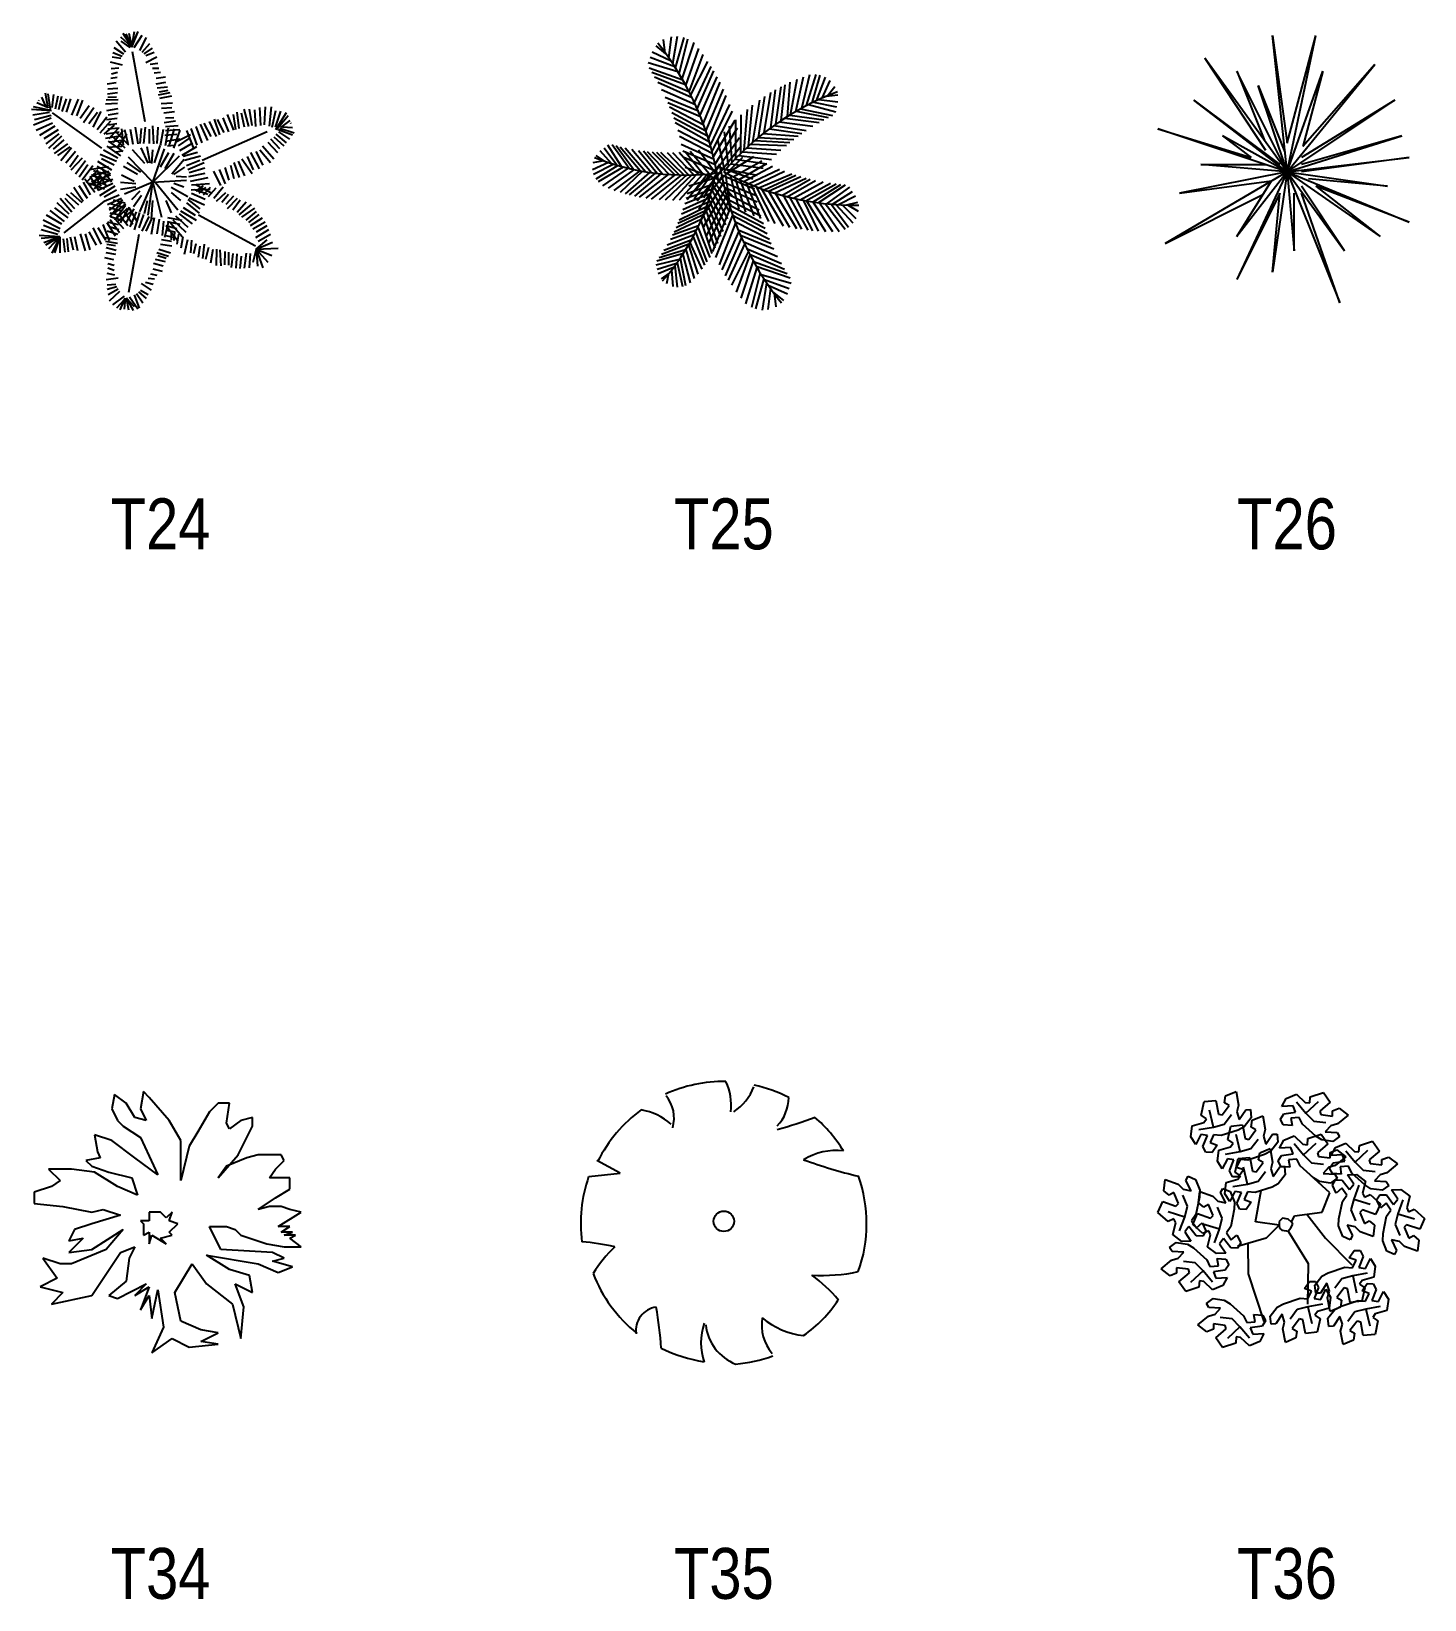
# Model space of a CAD drawing. Extents: x 1065 to 2013, y -203 to 519.
# Drawn here: x 1365.4 to 1611.4, y -202.7 to 74.2 of the extents above; entities that cross this region are included whole.
import ezdxf
from ezdxf.enums import TextEntityAlignment as Align

# ---------------------------------------------------------------- set-up
doc = ezdxf.new("R2010")
doc.units = 0
doc.header["$LTSCALE"] = 5
doc.header["$MEASUREMENT"] = 0
doc.layers.get('0').update_dxf_attribs({"linetype": 'CONTINUOUS'})
doc.styles.get("Standard").update_dxf_attribs({"font": 'ach.shx', "width": 0.85, "height": 9})

# ---------------------------------------------------------------- blocks, each defined once
blk = doc.blocks.new('T24')
for p, q in [((-0.1243, 0.4225), (-0.1573, 0.4606)), ((-0.101, 0.4396), (-0.1398, 0.4752)), ((-0.1069, 0.4389), (-0.1393, 0.4614)), ((-0.101, 0.4396), (-0.132, 0.4881)), ((-0.101, 0.4396), (-0.124, 0.4794)), ((-0.123, 0.4868), (-0.101, 0.4396)), ((-0.1118, 0.4891), (-0.101, 0.4396)), ((-0.101, 0.4396), (-0.0786, 0.4957)), ((-0.101, 0.4396), (-0.0926, 0.4951)), ((-0.101, 0.4396), (-0.0825, 0.4879)), ((-0.0936, 0.4389), (-0.0651, 0.4818)), ((-0.0727, 0.4287), (-0.0498, 0.4736)), ((-0.0651, 0.4226), (-0.0384, 0.4532)), ((-0.1403, 0.3996), (-0.171, 0.4047)), ((-0.1362, 0.4069), (-0.1688, 0.4199)), ((-0.1303, 0.4147), (-0.1635, 0.438)), ((-0.0543, 0.1768), (-0.0989, 0.4236)), ((-0.0574, 0.4165), (-0.0289, 0.4369)), ((-0.0517, 0.4104), (-0.0232, 0.4226)), ((-0.0517, 0.3859), (-0.0136, 0.4063)), ((-0.1344, 0.3759), (-0.1763, 0.3866)), ((-0.1534, 0.3334), (-0.1761, 0.3299)), ((-0.1478, 0.3663), (-0.1746, 0.3639)), ((-0.1517, 0.3506), (-0.1739, 0.3451)), ((-0.0365, 0.3798), (-0.0098, 0.3839)), ((-0.0289, 0.3655), (-0.006, 0.3655)), ((-0.0232, 0.3492), (-0.0003, 0.3512)), ((-0.0156, 0.3308), (0.0168, 0.3349)), ((-0.3968, 0.2248), (-0.4059, 0.2777)), ((-0.1564, 0.3137), (-0.1888, 0.3099)), ((-0.1518, 0.2791), (-0.1879, 0.2744)), ((-0.1515, 0.2939), (-0.1863, 0.2917)), ((-0.0156, 0.3104), (0.0187, 0.3165)), ((-0.0118, 0.2961), (0.0244, 0.3002)), ((-0.0079, 0.2716), (0.034, 0.2798)), ((-0.0041, 0.2819), (0.0264, 0.288)), ((-0.3874, 0.2167), (-0.4491, 0.2296)), ((-0.3999, 0.2274), (-0.4375, 0.2438)), ((-0.4296, 0.2529), (-0.4313, 0.251)), ((-0.4047, 0.2315), (-0.4196, 0.2638)), ((-0.3893, 0.2214), (-0.3972, 0.2755)), ((-0.383, 0.2269), (-0.3774, 0.273)), ((-0.3714, 0.2223), (-0.3613, 0.2686)), ((-0.3588, 0.2204), (-0.3487, 0.2667)), ((-0.348, 0.2131), (-0.3325, 0.258)), ((-0.3328, 0.2105), (-0.3164, 0.258)), ((-0.313, 0.1994), (-0.2903, 0.2567)), ((-0.296, 0.1976), (-0.2741, 0.2523)), ((-0.2843, 0.1887), (-0.2526, 0.2335)), ((-0.2718, 0.1738), (-0.2356, 0.2275)), ((-0.1522, 0.2412), (-0.1949, 0.2391)), ((-0.1496, 0.2544), (-0.1922, 0.2524)), ((-0.1515, 0.2225), (-0.1908, 0.2149)), ((-0.1558, 0.2634), (-0.1868, 0.2621)), ((-0.0022, 0.2594), (0.0397, 0.2676)), ((0.0016, 0.2411), (0.0416, 0.2431)), ((0.0035, 0.2247), (0.0397, 0.2268)), ((0.3538, 0.1635), (0.35, 0.2268)), ((0.3672, 0.1656), (0.371, 0.2288)), ((0.3843, 0.1615), (0.3919, 0.2288)), ((-0.3855, 0.215), (-0.4563, 0.2202)), ((-0.3921, 0.2092), (-0.4515, 0.1993)), ((-0.3859, 0.1888), (-0.449, 0.164)), ((-0.3867, 0.1991), (-0.4453, 0.1832)), ((-0.3815, 0.1717), (-0.4391, 0.1455)), ((-0.2079, 0.0839), (-0.3813, 0.2086)), ((-0.2538, 0.1704), (-0.2222, 0.2109)), ((-0.2377, 0.1574), (-0.2096, 0.2132)), ((-0.2243, 0.1494), (-0.1899, 0.1935)), ((-0.2135, 0.1379), (-0.1756, 0.1795)), ((-0.153, 0.1885), (-0.1909, 0.1834)), ((-0.1495, 0.2062), (-0.1851, 0.1995)), ((-0.1541, 0.1693), (-0.1842, 0.164)), ((0.0111, 0.2084), (0.0492, 0.2125)), ((0.013, 0.1737), (0.053, 0.1799)), ((0.0168, 0.19), (0.0473, 0.1921)), ((0.1672, 0.1105), (0.1406, 0.1676)), ((0.1787, 0.1248), (0.1539, 0.1717)), ((0.171, 0.1778), (0.1958, 0.1248)), ((0.2091, 0.1309), (0.1901, 0.186)), ((0.2243, 0.1391), (0.2015, 0.184)), ((0.2415, 0.1411), (0.2205, 0.19)), ((0.2587, 0.1472), (0.2358, 0.2023)), ((0.2567, 0.2023), (0.2643, 0.1493)), ((0.2777, 0.1533), (0.2701, 0.2105)), ((0.2967, 0.1574), (0.2853, 0.2064)), ((0.312, 0.1595), (0.2948, 0.2207)), ((0.3234, 0.1635), (0.3138, 0.2207)), ((0.3367, 0.1595), (0.3329, 0.2186)), ((0.3938, 0.1574), (0.4071, 0.2166)), ((0.4053, 0.1574), (0.4243, 0.2145)), ((0.4073, 0.1488), (0.4451, 0.209)), ((0.4097, 0.1498), (0.45, 0.1983)), ((0.4249, 0.1558), (0.4571, 0.1813)), ((0.4614, 0.1701), (0.4605, 0.1724)), ((-0.3735, 0.1609), (-0.4276, 0.1279)), ((-0.3618, 0.1477), (-0.4123, 0.1166)), ((-0.3592, 0.134), (-0.4052, 0.0988)), ((-0.3503, 0.1258), (-0.3963, 0.082)), ((-0.3413, 0.1133), (-0.3792, 0.0803)), ((-0.1992, 0.1326), (-0.1631, 0.1646)), ((-0.1434, 0.1257), (-0.1943, 0.1174)), ((-0.1468, 0.1396), (-0.1922, 0.1326)), ((-0.1465, 0.1544), (-0.1868, 0.1508)), ((-0.1821, 0.1179), (-0.1496, 0.1523)), ((-0.1256, 0.0834), (-0.1726, 0.1259)), ((-0.1678, 0.1039), (-0.1325, 0.1463)), ((-0.1117, 0.0942), (-0.1594, 0.1423)), ((-0.1526, 0.0883), (-0.1191, 0.134)), ((-0.1309, 0.0943), (-0.1367, 0.1522)), ((-0.1142, 0.0987), (-0.1261, 0.1476)), ((-0.0971, 0.0967), (-0.1061, 0.1491)), ((-0.079, 0.0987), (-0.0885, 0.1576)), ((-0.0681, 0.1527), (-0.073, 0.0993)), ((-0.0591, 0.1002), (-0.0533, 0.1576)), ((-0.0396, 0.0998), (-0.0394, 0.1501)), ((-0.0243, 0.0983), (-0.0268, 0.1618)), ((-0.0122, 0.0996), (-0.0083, 0.1574)), ((-0.0002, 0.0925), (0.0098, 0.151)), ((0.0149, 0.1288), (0.0568, 0.1329)), ((0.0168, 0.1595), (0.0625, 0.1635)), ((0.0168, 0.1452), (0.0682, 0.1493)), ((0.0174, 0.0926), (0.0283, 0.155)), ((0.0187, 0.1085), (0.0682, 0.1166)), ((0.0308, 0.0915), (0.0491, 0.1521)), ((0.0465, 0.0835), (0.0696, 0.1472)), ((0.0534, 0.1056), (0.1053, 0.132)), ((0.0636, 0.0916), (0.1049, 0.1204)), ((0.1158, 0.086), (0.093, 0.1452)), ((0.1292, 0.0942), (0.1082, 0.1533)), ((0.1463, 0.1023), (0.1254, 0.1595)), ((0.1463, 0.0414), (0.3767, 0.1422)), ((0.3881, 0.1166), (0.4205, 0.0819)), ((0.3995, 0.1228), (0.4357, 0.0921)), ((0.4071, 0.1329), (0.4433, 0.1023)), ((0.4147, 0.1493), (0.4662, 0.1309)), ((0.4167, 0.1411), (0.4547, 0.1146)), ((0.4212, 0.1543), (0.4722, 0.1375)), ((0.4309, 0.1581), (0.4664, 0.1561)), ((-0.3288, 0.0984), (-0.3757, 0.0649)), ((-0.3623, 0.0569), (-0.3189, 0.0885)), ((-0.3145, 0.0844), (-0.3525, 0.0385)), ((-0.301, 0.0721), (-0.3345, 0.0307)), ((-0.2912, 0.0579), (-0.3202, 0.0167)), ((-0.1554, 0.0365), (-0.2139, 0.0614)), ((-0.1515, 0.048), (-0.202, 0.0763)), ((-0.1399, 0.0558), (-0.1884, 0.0899)), ((-0.1365, 0.0896), (-0.1864, 0.0857)), ((-0.1324, 0.0717), (-0.1841, 0.1083)), ((-0.1376, 0.1103), (-0.1793, 0.1043)), ((-0.1381, 0.0724), (-0.1626, 0.0685)), ((-0.0555, 0.0289), (-0.0993, 0.0779)), ((-0.0441, 0.0309), (-0.0689, 0.084)), ((-0.0365, 0.0309), (-0.0479, 0.0881)), ((-0.0308, 0.0289), (-0.027, 0.0779)), ((-0.027, -0.0364), (0.0144, 0.0809)), ((-0.027, -0.0364), (0.0664, 0.0558)), ((-0.0212, 0.0311), (-0.0014, 0.0915)), ((-0.0007, 0.0173), (0.0291, 0.0686)), ((0.0158, 0.0112), (0.0479, 0.0658)), ((0.0244, 0.0921), (0.0492, 0.0942)), ((0.068, 0.075), (0.1136, 0.1024)), ((0.0764, 0.0588), (0.1278, 0.089)), ((0.1307, 0.0682), (0.0792, 0.0534)), ((0.085, 0.0408), (0.1406, 0.0562)), ((0.3176, 0.0677), (0.3481, 0.0105)), ((0.3367, 0.0717), (0.3614, 0.0228)), ((0.35, 0.0779), (0.3881, 0.033)), ((0.3596, 0.0921), (0.3995, 0.0452)), ((0.3786, 0.1044), (0.4129, 0.0677)), ((-0.2769, 0.0483), (-0.3166, 0.0057)), ((-0.3005, -0.0073), (-0.2652, 0.0394)), ((-0.2572, 0.0243), (-0.2871, -0.0196)), ((-0.2392, 0.0208), (-0.2772, -0.0294)), ((-0.2222, 0.0062), (-0.2629, -0.0391)), ((-0.1837, 0.018), (-0.2505, 0.0066)), ((-0.1829, 0.0004), (-0.2447, -0.0136)), ((-0.1792, -0.0127), (-0.2365, 0.0039)), ((-0.1916, -0.0496), (-0.2242, 0.0044)), ((-0.2234, 0.0203), (-0.1773, -0.007)), ((-0.1721, 0.0059), (-0.2214, 0.0358)), ((-0.1732, -0.0367), (-0.209, 0.0125)), ((-0.1634, 0.0233), (-0.2087, 0.0451)), ((-0.081, -0.0092), (-0.1315, 0.0192)), ((-0.0694, -0.0013), (-0.1179, 0.0327)), ((-0.027, -0.0364), (-0.1136, 0.0512)), ((0.0399, -0.0075), (0.0838, 0.0441)), ((0.0473, -0.0098), (0.0854, 0.0167)), ((0.0917, 0.0225), (0.1386, 0.0405)), ((0.0958, 0.0077), (0.1541, 0.0331)), ((0.1014, -0.0031), (0.1567, 0.0142)), ((0.1863, 0.0024), (0.211, -0.0486)), ((0.2072, 0.0085), (0.2282, -0.0425)), ((0.2263, 0.0146), (0.2415, -0.0302)), ((0.2472, 0.0228), (0.2587, -0.0241)), ((0.2587, 0.033), (0.2777, -0.02)), ((0.2739, 0.0371), (0.2967, -0.014)), ((0.2872, 0.0452), (0.3234, -0.0058)), ((0.3062, 0.0534), (0.3272, 0.0065)), ((-0.2584, -0.0942), (-0.2874, -0.0495)), ((-0.2472, -0.0811), (-0.2717, -0.0371)), ((-0.2319, -0.073), (-0.267, -0.0265)), ((-0.1975, -0.0616), (-0.2524, -0.0419)), ((-0.2497, -0.0152), (-0.2194, -0.0654)), ((-0.207, -0.0052), (-0.2494, -0.0514)), ((-0.1943, -0.0446), (-0.2437, -0.0343)), ((-0.1772, -0.0118), (-0.2369, -0.0331)), ((-0.1852, -0.0299), (-0.2365, -0.0156)), ((-0.1935, -0.0131), (-0.2351, -0.061)), ((-0.2099, -0.0511), (-0.235, -0.0044)), ((-0.1685, -0.0271), (-0.2242, -0.0473)), ((-0.1687, -0.041), (-0.2209, -0.0661)), ((-0.1616, -0.0509), (-0.2156, -0.0844)), ((-0.0879, -0.0425), (-0.1412, -0.0384)), ((-0.0879, -0.0547), (-0.1412, -0.0629)), ((-0.0929, -0.0338), (-0.1382, -0.012)), ((-0.027, -0.0364), (-0.1279, -0.0792)), ((-0.0731, -0.1418), (-0.027, -0.0364)), ((-0.0443, -0.1536), (-0.027, -0.0364)), ((-0.027, -0.0364), (0.0911, -0.0302)), ((-0.027, -0.0384), (0.0035, -0.1608)), ((-0.0174, -0.0384), (0.0606, -0.1343)), ((0.0378, -0.0547), (0.0968, -0.0874)), ((0.0473, -0.0405), (0.0816, -0.0527)), ((0.0549, -0.016), (0.0911, -0.018)), ((0.0992, -0.0168), (0.1573, -0.005)), ((0.1056, -0.0333), (0.1677, -0.0208)), ((0.1095, -0.0462), (0.1726, -0.0413)), ((0.1251, -0.0462), (0.177, -0.0728)), ((0.1254, -0.069), (0.152, -0.0486)), ((0.1368, -0.0751), (0.1596, -0.0547)), ((0.152, -0.0812), (0.1768, -0.0547)), ((0.1882, -0.0935), (0.2205, -0.0527)), ((-0.3227, -0.1497), (-0.3648, -0.11)), ((-0.3129, -0.1425), (-0.3542, -0.0941)), ((-0.2005, -0.1046), (-0.3417, -0.2161)), ((-0.3027, -0.131), (-0.337, -0.0942)), ((-0.2887, -0.1174), (-0.3319, -0.0793)), ((-0.3177, -0.0728), (-0.2779, -0.1086)), ((-0.273, -0.1051), (-0.3061, -0.0554)), ((-0.1554, -0.0649), (-0.1992, -0.0896)), ((-0.1461, -0.0821), (-0.1989, -0.1053)), ((-0.1873, -0.1159), (-0.1385, -0.0937)), ((-0.1349, -0.0986), (-0.1815, -0.136)), ((-0.1361, -0.1067), (-0.1789, -0.1591)), ((-0.1251, -0.1111), (-0.1659, -0.1007)), ((-0.0727, -0.069), (-0.1031, -0.0996)), ((-0.0669, -0.0833), (-0.0955, -0.1241)), ((-0.0566, -0.1479), (-0.046, -0.1017)), ((-0.0324, -0.1666), (-0.027, -0.1017)), ((0.0187, -0.1017), (0.0378, -0.1445)), ((0.0378, -0.0731), (0.0701, -0.1017)), ((0.0911, -0.1098), (0.1361, -0.1458)), ((0.1401, -0.1307), (0.0979, -0.0976)), ((0.1006, -0.0922), (0.1552, -0.1162)), ((0.1077, -0.0637), (0.1755, -0.062)), ((0.1088, -0.0759), (0.1578, -0.0968)), ((0.1198, -0.0626), (0.1673, -0.0793)), ((0.1692, -0.0874), (0.1958, -0.0568)), ((0.1977, -0.1037), (0.2301, -0.0731)), ((0.2167, -0.1078), (0.2396, -0.0792)), ((0.232, -0.1139), (0.2587, -0.0854)), ((0.2358, -0.1302), (0.272, -0.0935)), ((0.2548, -0.1343), (0.2815, -0.0996)), ((0.2701, -0.1425), (0.3024, -0.1057)), ((-0.3488, -0.1849), (-0.4034, -0.1529)), ((-0.3396, -0.175), (-0.39, -0.1366)), ((-0.3267, -0.163), (-0.3737, -0.1269)), ((-0.1324, -0.1258), (-0.1821, -0.1122)), ((-0.1373, -0.1392), (-0.1816, -0.1275)), ((-0.1385, -0.1539), (-0.1782, -0.1461)), ((-0.1476, -0.168), (-0.177, -0.1596)), ((-0.1243, -0.1134), (-0.1654, -0.1472)), ((-0.1633, -0.1648), (-0.1308, -0.2005)), ((-0.1239, -0.1194), (-0.1613, -0.1705)), ((-0.1175, -0.1293), (-0.1543, -0.1638)), ((-0.1055, -0.1416), (-0.153, -0.1753)), ((-0.1449, -0.152), (-0.1161, -0.1896)), ((-0.1115, -0.1249), (-0.1426, -0.1801)), ((-0.1292, -0.1396), (-0.0985, -0.1854)), ((-0.0949, -0.1307), (-0.1237, -0.1825)), ((-0.1125, -0.1256), (-0.0839, -0.1746)), ((-0.0859, -0.1413), (-0.1088, -0.1945)), ((-0.0741, -0.1441), (-0.0928, -0.2048)), ((-0.0602, -0.1506), (-0.0771, -0.198)), ((-0.042, -0.1575), (-0.0665, -0.2096)), ((-0.0509, -0.21), (-0.0286, -0.1613)), ((-0.0227, -0.1626), (-0.0333, -0.2213)), ((0.0249, -0.1619), (0.0756, -0.1713)), ((0.0527, -0.155), (0.0963, -0.1951)), ((0.0651, -0.1487), (0.1115, -0.1834)), ((0.0706, -0.1379), (0.1253, -0.1703)), ((0.0802, -0.1259), (0.1222, -0.1534)), ((0.1339, -0.1523), (0.3346, -0.2611)), ((0.2777, -0.1526), (0.3214, -0.1159)), ((0.2872, -0.1608), (0.3329, -0.1282)), ((0.3024, -0.171), (0.3386, -0.1404)), ((0.312, -0.1792), (0.3481, -0.1506)), ((0.3176, -0.1894), (0.3596, -0.1628)), ((-0.3632, -0.2211), (-0.4212, -0.2051)), ((-0.3549, -0.2014), (-0.4151, -0.1703)), ((-0.3568, -0.2116), (-0.4134, -0.1897)), ((-0.2835, -0.2195), (-0.2668, -0.2789)), ((-0.2663, -0.2196), (-0.2503, -0.2762)), ((-0.2538, -0.2119), (-0.227, -0.2597)), ((-0.2398, -0.1984), (-0.2094, -0.2555)), ((-0.2216, -0.1968), (-0.1943, -0.2404)), ((-0.2042, -0.1856), (-0.182, -0.244)), ((-0.19, -0.179), (-0.1604, -0.2264)), ((-0.1506, -0.2212), (-0.1889, -0.2095)), ((-0.1485, -0.1872), (-0.1857, -0.1781)), ((-0.1469, -0.2051), (-0.1816, -0.1948)), ((-0.1782, -0.1687), (-0.1447, -0.214)), ((-0.0766, -0.2214), (-0.1138, -0.4257)), ((-0.0049, -0.1668), (-0.0138, -0.2193)), ((0.0106, -0.1743), (0.0055, -0.2245)), ((0.0278, -0.1757), (0.014, -0.2323)), ((0.0181, -0.1899), (0.0572, -0.2002)), ((0.0197, -0.1893), (0.0607, -0.2433)), ((0.0202, -0.2065), (0.0503, -0.2117)), ((0.0234, -0.1761), (0.0684, -0.1849)), ((0.0349, -0.1805), (0.0758, -0.2288)), ((0.0369, -0.207), (0.0376, -0.2406)), ((0.0431, -0.1698), (0.0896, -0.2129)), ((0.0488, -0.2121), (0.0471, -0.2427)), ((0.0631, -0.2202), (0.0578, -0.2561)), ((0.3253, -0.2016), (0.3691, -0.1771)), ((0.3367, -0.2322), (0.3824, -0.2037)), ((0.3386, -0.2118), (0.3767, -0.1894)), ((0.3443, -0.2445), (0.3881, -0.22)), ((-0.3555, -0.2298), (-0.4282, -0.2255)), ((-0.3555, -0.2298), (-0.422, -0.2355)), ((-0.3555, -0.2298), (-0.4119, -0.2509)), ((-0.3555, -0.2298), (-0.4064, -0.2587)), ((-0.3555, -0.2298), (-0.3961, -0.2726)), ((-0.3555, -0.2298), (-0.3839, -0.2879)), ((-0.3555, -0.2298), (-0.3751, -0.2865)), ((-0.3555, -0.2298), (-0.3552, -0.2861)), ((-0.3439, -0.2363), (-0.3387, -0.2834)), ((-0.3312, -0.2357), (-0.3259, -0.2828)), ((-0.3197, -0.2296), (-0.309, -0.2758)), ((-0.3043, -0.2285), (-0.2929, -0.2774)), ((-0.1533, -0.2397), (-0.1955, -0.2331)), ((-0.1521, -0.2531), (-0.1943, -0.2466)), ((-0.1568, -0.2775), (-0.1922, -0.269)), ((-0.1591, -0.2614), (-0.1899, -0.2569)), ((-0.006, -0.2735), (0.0348, -0.286)), ((-0.0003, -0.2557), (0.0392, -0.2619)), ((0.0033, -0.2396), (0.0391, -0.2455)), ((0.0126, -0.2242), (0.05, -0.2322)), ((0.0785, -0.2298), (0.0713, -0.2697)), ((0.0952, -0.2408), (0.0835, -0.2916)), ((0.1091, -0.2419), (0.1054, -0.2863)), ((0.1242, -0.2542), (0.1161, -0.2899)), ((0.1385, -0.2623), (0.1328, -0.301)), ((0.1536, -0.2551), (0.1475, -0.3063)), ((0.1687, -0.2674), (0.1582, -0.3099)), ((0.1846, -0.2742), (0.1761, -0.3225)), ((0.1973, -0.2738), (0.1959, -0.3309)), ((0.2096, -0.2761), (0.2126, -0.3322)), ((0.3379, -0.2728), (0.3262, -0.3199)), ((0.3373, -0.2735), (0.3932, -0.2961)), ((0.3379, -0.2728), (0.3767, -0.2404)), ((0.3379, -0.2728), (0.3957, -0.2485)), ((0.3379, -0.2728), (0.4148, -0.2693)), ((0.3379, -0.2728), (0.3782, -0.3196)), ((0.3379, -0.2728), (0.3608, -0.3395)), ((0.3379, -0.2728), (0.3417, -0.3337)), ((-0.165, -0.3114), (-0.1968, -0.3042)), ((-0.1581, -0.2922), (-0.1924, -0.2863)), ((-0.1641, -0.3312), (-0.1863, -0.3254)), ((-0.0246, -0.3228), (0.0089, -0.3325)), ((-0.0193, -0.309), (0.0162, -0.3169)), ((-0.013, -0.2851), (0.0278, -0.2976)), ((-0.0102, -0.2956), (0.0194, -0.3049)), ((0.2271, -0.2817), (0.2258, -0.3291)), ((0.2394, -0.284), (0.2397, -0.3301)), ((0.2549, -0.2883), (0.2488, -0.3375)), ((0.2693, -0.29), (0.2658, -0.34)), ((0.2842, -0.2977), (0.2801, -0.3417)), ((0.3018, -0.2872), (0.2955, -0.3408)), ((0.3161, -0.2889), (0.3126, -0.3389)), ((-0.1497, -0.3755), (-0.1924, -0.3817)), ((-0.1619, -0.3646), (-0.1884, -0.3593)), ((-0.1643, -0.3486), (-0.1857, -0.3408)), ((-0.0436, -0.3762), (-0.0209, -0.3786)), ((-0.0362, -0.3606), (-0.0137, -0.365)), ((-0.0268, -0.3431), (0.005, -0.3506)), ((-0.158, -0.3985), (-0.189, -0.4003)), ((-0.1547, -0.4062), (-0.1885, -0.4157)), ((-0.1496, -0.4146), (-0.1851, -0.4343)), ((-0.1445, -0.4229), (-0.1813, -0.4573)), ((-0.1283, -0.4396), (-0.1697, -0.4702)), ((-0.1102, -0.4412), (-0.0807, -0.4839)), ((-0.0938, -0.4345), (-0.0758, -0.4816)), ((-0.0856, -0.4293), (-0.0623, -0.4625)), ((-0.0774, -0.424), (-0.0511, -0.4473)), ((-0.0711, -0.4185), (-0.0439, -0.4337)), ((-0.0685, -0.3941), (-0.0327, -0.4184)), ((-0.0527, -0.3897), (-0.0266, -0.3965)), ((-0.1284, -0.4519), (-0.1554, -0.4818)), ((-0.1423, -0.4877), (-0.1248, -0.4464)), ((-0.1248, -0.4464), (-0.129, -0.4856)), ((-0.1219, -0.4454), (-0.0929, -0.4762)), ((-0.1219, -0.4454), (-0.0972, -0.4894)), ((-0.1219, -0.4454), (-0.1135, -0.488))]:
    blk.add_line(p, q)
blk = doc.blocks.new('T25')
for p, q in [((-0.2046, 0.417), (-0.2394, 0.4451)), ((-0.2068, 0.4188), (-0.2127, 0.4669)), ((-0.1939, 0.4019), (-0.1844, 0.4769)), ((-0.1805, 0.3821), (-0.1633, 0.4783)), ((-0.1705, 0.3666), (-0.1404, 0.4743)), ((-0.1579, 0.3463), (-0.1267, 0.469)), ((-0.147, 0.3279), (-0.1051, 0.456)), ((-0.1732, 0.3709), (-0.2596, 0.4029)), ((-0.1863, 0.3908), (-0.2536, 0.4222)), ((-0.1339, 0.3044), (-0.0885, 0.4351)), ((-0.1225, 0.2828), (-0.0727, 0.4138)), ((-0.1168, 0.2717), (-0.0563, 0.3899)), ((-0.1619, 0.3528), (-0.2672, 0.3843)), ((-0.1443, 0.3231), (-0.2637, 0.3658)), ((-0.1349, 0.3064), (-0.2539, 0.3502)), ((-0.1213, 0.2805), (-0.2443, 0.3343)), ((-0.1038, 0.2446), (-0.0447, 0.3717)), ((-0.0936, 0.2218), (-0.0351, 0.3559)), ((-0.0841, 0.1993), (-0.0231, 0.3347)), ((0.254, 0.2128), (0.281, 0.3357)), ((0.2754, 0.2248), (0.3037, 0.3439)), ((0.2925, 0.2338), (0.3266, 0.3437)), ((0.3119, 0.2436), (0.3398, 0.3414)), ((0.3271, 0.2508), (0.3595, 0.3336)), ((-0.1114, 0.2605), (-0.2334, 0.3151)), ((-0.0999, 0.2359), (-0.22, 0.2898)), ((-0.0725, 0.1695), (-0.0135, 0.3167)), ((-0.063, 0.1428), (-0.0012, 0.2915)), ((0.1423, 0.1374), (0.1665, 0.2795)), ((0.1654, 0.155), (0.1825, 0.289)), ((0.1835, 0.1679), (0.2019, 0.2997)), ((0.2023, 0.1807), (0.2168, 0.3074)), ((0.2252, 0.1955), (0.2345, 0.3159)), ((0.2349, 0.2015), (0.2586, 0.3266)), ((0.3469, 0.2598), (0.3751, 0.3225)), ((0.3649, 0.2667), (0.3923, 0.3012)), ((-0.09, 0.2135), (-0.2069, 0.2627)), ((-0.0819, 0.1939), (-0.1982, 0.2434)), ((-0.0708, 0.1649), (-0.1918, 0.2281)), ((-0.0541, 0.1157), (0.0088, 0.2692)), ((-0.0476, 0.094), (0.0217, 0.2374)), ((0.0872, 0.0908), (0.1016, 0.2348)), ((0.1025, 0.1045), (0.1267, 0.2533)), ((0.1222, 0.1212), (0.145, 0.2659)), ((0.2709, 0.2223), (0.3838, 0.1986)), ((0.2987, 0.237), (0.3953, 0.2114)), ((0.3161, 0.2456), (0.3983, 0.2294)), ((0.3357, 0.2548), (0.4028, 0.2472)), ((0.3623, 0.2664), (0.4026, 0.2716)), ((-0.063, 0.1428), (-0.1838, 0.2078)), ((-0.0571, 0.1252), (-0.1769, 0.189)), ((-0.0507, 0.1044), (-0.1715, 0.1732)), ((-0.0416, 0.0723), (0.0303, 0.2136)), ((-0.0368, 0.0537), (0.0402, 0.1823)), ((0.0423, 0.0471), (0.0421, 0.1831)), ((0.0597, 0.0646), (0.0611, 0.2009)), ((0.0721, 0.0767), (0.0836, 0.2204)), ((0.1951, 0.1759), (0.3138, 0.1605)), ((0.2157, 0.1895), (0.3362, 0.1738)), ((0.2329, 0.2002), (0.3537, 0.1834)), ((0.2558, 0.2138), (0.3688, 0.1913)), ((-0.0451, 0.0851), (-0.1629, 0.1454)), ((-0.0392, 0.0632), (-0.1571, 0.1242)), ((-0.0307, 0.0273), (0.0478, 0.1547)), ((-0.0264, 0.0065), (0.0556, 0.1211)), ((0.0033, 0.0039), (-0.0216, 0.1124)), ((0.0168, 0.0194), (0.0019, 0.1408)), ((0.0291, 0.033), (0.02, 0.1608)), ((0.1222, 0.1212), (0.2468, 0.1142)), ((0.1388, 0.1347), (0.2626, 0.1261)), ((0.1612, 0.1518), (0.2749, 0.1349)), ((0.1768, 0.1632), (0.2908, 0.1458)), ((-0.4213, 0.0371), (-0.4514, 0.058)), ((-0.3966, 0.0288), (-0.4368, 0.0744)), ((-0.3779, 0.0231), (-0.423, 0.0836)), ((-0.3611, 0.0184), (-0.4102, 0.0938)), ((-0.3337, 0.0114), (-0.3948, 0.0953)), ((-0.3184, 0.008), (-0.3803, 0.0912)), ((-0.295, 0.0032), (-0.3656, 0.0874)), ((-0.277, 0.0001), (-0.348, 0.0832)), ((-0.255, -0.0033), (-0.325, 0.0786)), ((-0.2352, -0.0058), (-0.3008, 0.0745)), ((-0.2179, -0.0077), (-0.2836, 0.0722)), ((-0.1926, -0.0097), (-0.2701, 0.0707)), ((-0.1734, -0.0108), (-0.2524, 0.0691)), ((-0.1583, -0.0113), (-0.236, 0.068)), ((-0.1405, -0.0116), (-0.2224, 0.0675)), ((-0.124, -0.0115), (-0.1986, 0.0671)), ((-0.1055, -0.011), (-0.1806, 0.0674)), ((-0.0889, -0.0103), (-0.1573, 0.0685)), ((-0.0344, 0.0436), (-0.1503, 0.0965)), ((-0.03, 0.024), (-0.1451, 0.0722)), ((-0.0726, -0.0092), (-0.137, 0.0701)), ((-0.0522, -0.0075), (-0.1187, 0.072)), ((-0.0299, -0.005), (-0.09, 0.0761)), ((-0.0226, -0.0133), (0.0611, 0.0919)), ((0.0529, 0.0579), (0.1679, 0.0439)), ((0.066, 0.0708), (0.1863, 0.0621)), ((0.0809, 0.085), (0.201, 0.0758)), ((0.0945, 0.0974), (0.2208, 0.0932)), ((0.1094, 0.1104), (0.2325, 0.1029)), ((-0.4071, 0.0322), (-0.4637, 0.0074)), ((-0.4233, 0.0384), (-0.4624, 0.032)), ((-0.3884, 0.0263), (-0.46, -0.0094)), ((-0.374, 0.022), (-0.4515, -0.0265)), ((-0.3551, 0.0168), (-0.4442, -0.036)), ((-0.3382, 0.0125), (-0.429, -0.05)), ((-0.3167, 0.0076), (-0.4088, -0.0582)), ((-0.2971, 0.0036), (-0.3884, -0.0657)), ((-0.287, 0.0018), (-0.3658, -0.0731)), ((-0.025, -0.0005), (-0.1411, 0.0501)), ((-0.0202, -0.0274), (-0.136, 0.0151)), ((-0.015, 0.0241), (-0.0998, -0.0641)), ((-0.011, 0.0019), (-0.0937, -0.1042)), ((-0.0189, -0.0356), (0.0668, 0.0518)), ((-0.0136, 0.016), (0.1026, -0.0253)), ((0.0082, 0.0096), (0.1181, -0.0125)), ((0.0111, -0.006), (0.1056, 0.0544)), ((0.0247, 0.0282), (0.1388, 0.0123)), ((0.0333, -0.0174), (0.1338, 0.0388)), ((0.0402, 0.0449), (0.1524, 0.0275)), ((0.0537, -0.0273), (0.152, 0.0296)), ((0.0703, -0.0348), (0.1724, 0.0199)), ((0.0871, -0.0421), (0.1961, 0.0096)), ((0.1062, -0.0499), (0.2148, 0.0021)), ((-0.2627, -0.0022), (-0.3489, -0.078)), ((-0.2425, -0.005), (-0.3343, -0.0818)), ((-0.2226, -0.0072), (-0.3149, -0.0864)), ((-0.1966, -0.0094), (-0.2985, -0.0897)), ((-0.1734, -0.0108), (-0.2759, -0.0936)), ((-0.1501, -0.0115), (-0.2561, -0.0963)), ((-0.1316, -0.0116), (-0.2282, -0.099)), ((-0.1131, -0.0113), (-0.2075, -0.1003)), ((-0.0975, -0.0107), (-0.1807, -0.1009)), ((-0.0753, -0.0094), (-0.1572, -0.1005)), ((-0.058, -0.008), (-0.129, -0.0988)), ((-0.0371, -0.0434), (-0.1289, -0.0775)), ((-0.0323, -0.0229), (-0.1234, -0.0507)), ((-0.0416, -0.0064), (-0.1048, -0.0964)), ((-0.0071, -0.0179), (-0.0879, -0.1333)), ((-0.0025, -0.0387), (-0.0797, -0.1669)), ((-0.0232, -0.0041), (-0.072, -0.0916)), ((-0.0385, -0.0488), (0.0199, -0.1407)), ((-0.0348, -0.0337), (0.0254, -0.1184)), ((-0.0309, -0.0166), (0.0315, -0.0877)), ((-0.0085, -0.0109), (0.1081, -0.0603)), ((-0.0033, -0.0354), (0.1124, -0.0823)), ((0.0013, -0.0549), (0.1178, -0.1066)), ((0.0045, -0.0024), (0.0205, -0.1126)), ((0.0227, -0.012), (0.0527, -0.1306)), ((0.039, -0.0202), (0.0769, -0.1426)), ((0.0565, -0.0286), (0.1055, -0.1555)), ((0.079, -0.0387), (0.1297, -0.1652)), ((0.095, -0.0454), (0.1578, -0.1752)), ((0.1141, -0.053), (0.1797, -0.1821)), ((0.1233, -0.0566), (0.2396, -0.0069)), ((0.1419, -0.0633), (0.254, -0.0117)), ((0.1578, -0.0688), (0.2714, -0.0171)), ((0.1782, -0.0753), (0.2904, -0.0225)), ((0.2052, -0.0832), (0.3051, -0.0262)), ((0.2239, -0.0881), (0.3238, -0.0306)), ((0.2455, -0.0933), (0.3506, -0.036)), ((0.2696, -0.0985), (0.3763, -0.0403)), ((0.2896, -0.1023), (0.3962, -0.0429)), ((0.3158, -0.1067), (0.413, -0.0448)), ((0.333, -0.1091), (0.4296, -0.0462)), ((0.3642, -0.1128), (0.445, -0.0539)), ((-0.0562, -0.1086), (-0.1498, -0.1501)), ((-0.0508, -0.092), (-0.1443, -0.134)), ((-0.0462, -0.077), (-0.1379, -0.113)), ((-0.042, -0.0622), (-0.1329, -0.0944)), ((0.0039, -0.065), (-0.0718, -0.1944)), ((0.0088, -0.0835), (-0.0615, -0.2256)), ((-0.053, -0.0989), (-0.0036, -0.211)), ((0.0151, -0.1052), (-0.0527, -0.2493)), ((-0.0486, -0.0848), (0.0054, -0.1873)), ((-0.0427, -0.0647), (0.0124, -0.1663)), ((0.0063, -0.0744), (0.1248, -0.1342)), ((0.0124, -0.0962), (0.1309, -0.1554)), ((0.1334, -0.0603), (0.2098, -0.1903)), ((0.1578, -0.0688), (0.2315, -0.1953)), ((0.1824, -0.0766), (0.2564, -0.2002)), ((0.2103, -0.0845), (0.2748, -0.2032)), ((0.2318, -0.0901), (0.2967, -0.2062)), ((0.254, -0.0952), (0.3134, -0.208)), ((0.2807, -0.1007), (0.333, -0.2096)), ((0.2919, -0.1028), (0.3593, -0.2109)), ((0.3138, -0.1064), (0.3834, -0.2112)), ((0.3381, -0.1098), (0.4076, -0.2106)), ((0.3836, -0.1145), (0.4543, -0.0696)), ((0.4052, -0.116), (0.4649, -0.0846)), ((0.4342, -0.1172), (0.4736, -0.1074)), ((-0.0725, -0.1524), (-0.1685, -0.1974)), ((-0.0673, -0.1391), (-0.1624, -0.1832)), ((-0.0614, -0.1233), (-0.1576, -0.1712)), ((-0.0725, -0.1524), (-0.0312, -0.2698)), ((-0.0645, -0.1319), (-0.0225, -0.253)), ((-0.0586, -0.1154), (-0.0113, -0.229)), ((0.0218, -0.1268), (-0.0395, -0.281)), ((0.0309, -0.1538), (-0.0292, -0.3032)), ((0.0182, -0.1156), (0.1398, -0.183)), ((0.0249, -0.1363), (0.1454, -0.1988)), ((0.0309, -0.1538), (0.1525, -0.2175)), ((0.3573, -0.1121), (0.4289, -0.2021)), ((0.379, -0.1141), (0.4403, -0.1952)), ((0.3957, -0.1154), (0.4558, -0.1808)), ((0.4174, -0.1166), (0.4664, -0.1648)), ((0.4367, -0.1165), (0.4748, -0.1387)), ((-0.0964, -0.2058), (-0.1887, -0.2388)), ((-0.0893, -0.191), (-0.1812, -0.2242)), ((-0.0795, -0.1691), (-0.1756, -0.2127)), ((-0.0995, -0.212), (-0.0601, -0.318)), ((-0.0913, -0.195), (-0.05, -0.3022)), ((-0.081, -0.1726), (-0.0418, -0.2886)), ((0.0408, -0.1804), (-0.0167, -0.3282)), ((0.0527, -0.21), (-0.0069, -0.3461)), ((0.039, -0.1758), (0.1607, -0.2377)), ((0.0504, -0.2047), (0.1673, -0.253)), ((-0.1351, -0.2755), (-0.2287, -0.3043)), ((-0.1234, -0.2562), (-0.2206, -0.2924)), ((-0.1149, -0.2411), (-0.2114, -0.2781)), ((-0.105, -0.2227), (-0.2, -0.2591)), ((-0.1342, -0.274), (-0.1047, -0.3769)), ((-0.1244, -0.2579), (-0.0916, -0.3611)), ((-0.1196, -0.2495), (-0.0779, -0.3433)), ((-0.1084, -0.2292), (-0.0682, -0.3298)), ((0.0624, -0.2324), (0.0053, -0.3672)), ((0.0729, -0.2551), (0.0151, -0.3829)), ((0.0587, -0.2242), (0.1761, -0.2722)), ((0.0688, -0.2465), (0.1895, -0.2991)), ((0.0806, -0.271), (0.2032, -0.3243)), ((-0.1578, -0.3102), (-0.2404, -0.33)), ((-0.143, -0.288), (-0.2369, -0.3158)), ((-0.1673, -0.3237), (-0.2354, -0.3447)), ((-0.1735, -0.332), (-0.1643, -0.407)), ((-0.1651, -0.3205), (-0.1464, -0.4049)), ((-0.1545, -0.3053), (-0.1356, -0.4013)), ((-0.1453, -0.2916), (-0.1184, -0.3922)), ((0.0862, -0.2821), (0.0269, -0.4009)), ((0.092, -0.2932), (0.0435, -0.4247)), ((0.1036, -0.3146), (0.0596, -0.4458)), ((0.0907, -0.2909), (0.2143, -0.3433)), ((0.1047, -0.3166), (0.2241, -0.3592)), ((-0.1783, -0.3384), (-0.2315, -0.3598)), ((-0.1935, -0.3579), (-0.2216, -0.3781)), ((-0.1953, -0.3592), (-0.2019, -0.396)), ((-0.1847, -0.3467), (-0.1805, -0.405)), ((0.117, -0.338), (0.0764, -0.4665)), ((0.128, -0.3563), (0.0981, -0.4793)), ((0.1408, -0.3765), (0.1119, -0.4845)), ((0.1142, -0.3332), (0.234, -0.3746)), ((0.1321, -0.3627), (0.2377, -0.3931)), ((0.1436, -0.3807), (0.2304, -0.4118)), ((0.151, -0.3919), (0.1348, -0.4882)), ((0.1647, -0.4115), (0.1559, -0.4866)), ((0.1569, -0.4005), (0.2245, -0.4312)), ((0.1755, -0.4264), (0.2106, -0.4542)), ((0.1777, -0.4282), (0.1841, -0.4763))]:
    blk.add_line(p, q)
for centre, radius, start, end in [((-1.0578, -0.1974), 1.0514, 8.5439, 38.2906), ((0.7315, -0.6152), 0.9558, 110.1895, 139.9362), ((-0.1361, 0.8487), 0.8602, 248.0996, 277.8463), ((1.0221, 0.1969), 1.0514, 189.1509, 218.8976), ((-0.8255, 0.1526), 0.8124, 318.5391, 348.2858), ((0.4591, 0.8383), 0.9558, 241.292, 271.0387)]:
    blk.add_arc(centre, radius, start, end)
blk = doc.blocks.new('T26')
for p, q in [((0, 0), (-0.0507, 0.4815)), ((-0.0507, 0.4815), (0, 0.1014)), ((0, 0), (0.1014, 0.4815)), ((0, 0.1014), (0.1014, 0.4815)), ((0, 0), (-0.2902, 0.4012)), ((-0.2902, 0.4012), (-0.076, 0.076)), ((0, 0), (-0.1774, 0.3548)), ((-0.1774, 0.3548), (-0.0795, 0.1101)), ((0, 0), (0.3106, 0.3787)), ((0, 0), (0.1267, 0.3548)), ((0.3106, 0.3787), (0.0561, 0.0898)), ((0.1267, 0.3548), (0.0561, 0.0898)), ((0, 0), (-0.1014, 0.3041)), ((-0.1014, 0.3041), (-0.0072, 0.0688)), ((0, 0), (-0.3295, 0.2534)), ((-0.3295, 0.2534), (-0.0253, 0.0253)), ((0, 0), (0.3802, 0.2534)), ((0.3802, 0.2534), (0.0507, 0.0507)), ((0, 0), (-0.4562, 0.1521)), ((-0.4562, 0.1521), (-0.1267, 0.0507)), ((0, 0), (-0.2281, 0.1267)), ((-0.2281, 0.1267), (-0.1267, 0.0507)), ((0, 0), (0.4055, 0.1267)), ((0.4055, 0.1267), (0.0507, 0.0253)), ((0, 0), (-0.3041, 0.0253)), ((-0.3041, 0.0253), (-0.076, 0.0253)), ((0, 0), (0.4308, 0.0507)), ((0.4308, 0.0507), (0.0507, 0)), ((0, 0), (-0.4308, -0.2534)), ((0, 0), (-0.3802, -0.076)), ((-0.3802, -0.076), (-0.0551, -0.0324)), ((0, 0), (-0.1774, -0.3802)), ((0, 0), (-0.1774, -0.2281)), ((-0.1774, -0.2281), (-0.0551, -0.0324)), ((0, 0), (-0.0507, -0.3548)), ((0, 0), (0.1867, -0.463)), ((0, 0), (0.4308, -0.1774)), ((0, 0), (0.0253, -0.2788)), ((0, 0), (0.3548, -0.0507)), ((0, 0), (0.2028, -0.2788)), ((0, 0), (0.3295, -0.2281)), ((0.2028, -0.2788), (0.0507, -0.0507)), ((0.3548, -0.0507), (0.076, -0.0253)), ((0.4308, -0.1774), (0.1014, -0.0507)), ((0.1014, -0.0507), (0.3295, -0.2281)), ((-0.4308, -0.2534), (-0.0852, -0.0806)), ((-0.0253, -0.076), (-0.1774, -0.3802)), ((-0.0507, -0.3548), (-0.0253, -0.076)), ((0.0253, -0.2788), (0.0253, -0.076)), ((0.1867, -0.463), (0.0507, -0.076))]:
    blk.add_line(p, q)
blk = doc.blocks.new('T34')
for p, q in [((-0.1622, 0.4477), (-0.1723, 0.3971)), ((-0.1217, 0.4173), (-0.1622, 0.4477)), ((-0.0608, 0.4579), (-0.071, 0.3971)), ((-0.0406, 0.4376), (-0.0608, 0.4579)), ((-0.1723, 0.3971), (-0.1521, 0.3565)), ((-0.0912, 0.3666), (-0.1217, 0.4173)), ((-0.071, 0.3971), (-0.0507, 0.3565)), ((0.0304, 0.3565), (-0.0406, 0.4376)), ((0.2028, 0.4173), (0.1723, 0.3869)), ((0.2433, 0.4173), (0.2028, 0.4173)), ((0.2332, 0.3464), (0.2433, 0.4173)), ((-0.1521, 0.3565), (-0.1318, 0.3362)), ((-0.1318, 0.3362), (-0.071, 0.2957)), ((-0.0507, 0.3565), (-0.0912, 0.3666)), ((0.071, 0.2855), (0.0304, 0.3565)), ((0.1723, 0.3869), (0.1318, 0.316)), ((0.2433, 0.3261), (0.2332, 0.3464)), ((0.2839, 0.3565), (0.2433, 0.3261)), ((0.2737, 0.2349), (0.3244, 0.3362)), ((0.3244, 0.3666), (0.2839, 0.3565)), ((0.3244, 0.3362), (0.3244, 0.3666)), ((-0.1723, 0.2855), (-0.2332, 0.3058)), ((-0.2332, 0.3058), (-0.223, 0.245)), ((-0.0912, 0.2247), (-0.1723, 0.2855)), ((-0.071, 0.2957), (-0.0101, 0.1639)), ((0.071, 0.1943), (0.071, 0.2855)), ((0.1318, 0.316), (0.1014, 0.2653)), ((-0.2129, 0.2247), (-0.2636, 0.2146)), ((-0.223, 0.245), (-0.2129, 0.2247)), ((-0.0101, 0.1639), (-0.0912, 0.2247)), ((0.1014, 0.2653), (0.071, 0.1436)), ((0.2028, 0.1538), (0.2737, 0.2349)), ((0.3041, 0.2247), (0.2332, 0.1943)), ((0.3447, 0.2349), (0.3041, 0.2247)), ((0.4258, 0.2349), (0.3447, 0.2349)), ((0.4359, 0.2146), (0.4258, 0.2349)), ((-0.3143, 0.1842), (-0.3954, 0.1842)), ((-0.3954, 0.1842), (-0.3548, 0.1436)), ((-0.2332, 0.174), (-0.3143, 0.1842)), ((-0.2636, 0.2146), (-0.2433, 0.1943)), ((-0.2433, 0.1943), (-0.1825, 0.174)), ((-0.1521, 0.1233), (-0.2332, 0.174)), ((-0.1825, 0.174), (-0.1014, 0.1538)), ((0.071, 0.1436), (0.071, 0.1943)), ((0.2332, 0.1943), (0.2028, 0.1538)), ((0.3852, 0.1538), (0.4055, 0.1842)), ((0.4055, 0.1842), (0.4359, 0.2146)), ((-0.3852, 0.1233), (-0.4461, 0.1031)), ((-0.3548, 0.1436), (-0.3852, 0.1233)), ((-0.0811, 0.0929), (-0.1521, 0.1233)), ((-0.1014, 0.1538), (-0.0811, 0.0929)), ((0.4461, 0.1538), (0.3852, 0.1538)), ((0.4055, 0.0828), (0.4562, 0.1132)), ((0.4562, 0.1538), (0.4461, 0.1538)), ((0.4562, 0.1132), (0.4562, 0.1538)), ((-0.4461, 0.1031), (-0.4461, 0.0625)), ((-0.4461, 0.0625), (-0.3447, 0.0524)), ((0.3447, 0.0422), (0.4055, 0.0828)), ((-0.3447, 0.0524), (-0.2433, 0.0321)), ((-0.2433, 0.0321), (-0.2028, 0.0422)), ((-0.1419, 0.022), (-0.2433, -0.0085)), ((-0.2028, 0.0422), (-0.1419, 0.022)), ((-0.0406, 0.0017), (-0.071, 0.0017)), ((-0.071, 0.0017), (-0.0608, -0.0085)), ((0, 0.0321), (-0.0406, 0.0321)), ((-0.0406, 0.0321), (-0.0406, 0.0017)), ((0.0203, 0.0118), (0, 0.0321)), ((0.0406, 0.0321), (0.0203, 0.0118)), ((0.0304, 0.0017), (0.0406, 0.0321)), ((0.0608, -0.0085), (0.0304, 0.0017)), ((0.3852, 0.0524), (0.3447, 0.0422)), ((0.4258, 0.0524), (0.3852, 0.0524)), ((0.4156, -0.0186), (0.4967, 0.0321)), ((0.4562, 0.0422), (0.4258, 0.0524)), ((0.4967, 0.0321), (0.4562, 0.0422)), ((-0.3041, -0.0287), (-0.3244, -0.0693)), ((-0.2433, -0.0085), (-0.3041, -0.0287)), ((-0.2433, -0.0997), (-0.1318, -0.0287)), ((-0.1318, -0.0287), (-0.1926, -0.0997)), ((-0.0608, -0.0085), (-0.0608, -0.049)), ((-0.0608, -0.049), (-0.0406, -0.0389)), ((-0.0406, -0.0389), (-0.0406, -0.0794)), ((-0.0406, -0.0794), (-0.0304, -0.049)), ((-0.0304, -0.049), (0.0203, -0.0794)), ((0, -0.0591), (0.0406, -0.049)), ((0.0304, -0.0389), (0.0608, -0.0085)), ((0.0406, -0.049), (0.0304, -0.0389)), ((0.1723, -0.0186), (0.2332, -0.0186)), ((0.2129, -0.0997), (0.1723, -0.0186)), ((0.2332, -0.0186), (0.2636, -0.0287)), ((0.2636, -0.0287), (0.2839, -0.049)), ((0.2839, -0.049), (0.3751, -0.0794)), ((0.4562, -0.0186), (0.4156, -0.0186)), ((0.4258, -0.0389), (0.4562, -0.0186)), ((0.4663, -0.0389), (0.4258, -0.0389)), ((0.4359, -0.049), (0.4663, -0.0389)), ((0.4765, -0.049), (0.4359, -0.049)), ((0.4562, -0.0591), (0.4765, -0.049)), ((-0.3244, -0.0693), (-0.2737, -0.0591)), ((-0.2737, -0.0591), (-0.3244, -0.1098)), ((-0.3244, -0.1098), (-0.2433, -0.0997)), ((-0.1926, -0.0997), (-0.3143, -0.1504)), ((-0.2433, -0.2619), (-0.1419, -0.1098)), ((-0.1419, -0.1098), (-0.0912, -0.0896)), ((-0.0912, -0.0896), (-0.1115, -0.1301)), ((0.0203, -0.0794), (0, -0.0591)), ((0.3954, -0.1098), (0.2129, -0.0997)), ((0.3751, -0.0794), (0.4359, -0.0896)), ((0.4359, -0.1301), (0.3954, -0.1098)), ((0.4359, -0.0896), (0.4967, -0.0896)), ((0.4967, -0.0896), (0.4562, -0.0591)), ((-0.3548, -0.1504), (-0.4156, -0.1301)), ((-0.4156, -0.1301), (-0.365, -0.2011)), ((-0.3143, -0.1504), (-0.3548, -0.1504)), ((-0.1115, -0.1301), (-0.1217, -0.2112)), ((0.0507, -0.2518), (0.1115, -0.1504)), ((0.1115, -0.1504), (0.1622, -0.2213)), ((0.2433, -0.1707), (0.1622, -0.12)), ((0.1622, -0.12), (0.3447, -0.1504)), ((0.3447, -0.1504), (0.4156, -0.1808)), ((0.3954, -0.1402), (0.4359, -0.1301)), ((0.4663, -0.1605), (0.3954, -0.1402)), ((0.4156, -0.1808), (0.4663, -0.1605)), ((-0.365, -0.2011), (-0.4258, -0.2315)), ((-0.1217, -0.2112), (-0.1825, -0.2619)), ((-0.1521, -0.272), (-0.0507, -0.2213)), ((-0.0507, -0.2213), (-0.0912, -0.2619)), ((0.1622, -0.2213), (0.2534, -0.2923)), ((0.3143, -0.1909), (0.2433, -0.1707)), ((0.294, -0.3024), (0.2636, -0.2213)), ((0.2636, -0.2213), (0.3244, -0.2518)), ((0.3244, -0.2518), (0.3143, -0.1909)), ((-0.4258, -0.2315), (-0.3447, -0.2518)), ((-0.3447, -0.2518), (-0.3852, -0.2923)), ((-0.3852, -0.2923), (-0.2433, -0.2619)), ((-0.1825, -0.2619), (-0.1521, -0.272)), ((-0.0912, -0.2619), (-0.0406, -0.2315)), ((-0.0406, -0.2315), (-0.071, -0.3126)), ((-0.071, -0.3126), (-0.0406, -0.2619)), ((-0.0406, -0.2619), (-0.0304, -0.343)), ((-0.0304, -0.343), (-0.0101, -0.2416)), ((-0.0101, -0.2416), (0.0101, -0.3734)), ((0.071, -0.3531), (0.0507, -0.2518)), ((0.2534, -0.2923), (0.2839, -0.414)), ((0.2839, -0.414), (0.294, -0.3024)), ((0.0101, -0.3734), (-0.0304, -0.4646)), ((0.1419, -0.3835), (0.071, -0.3531)), ((0.2028, -0.3937), (0.1419, -0.3835)), ((-0.0304, -0.4646), (0.0406, -0.414)), ((0.0406, -0.414), (0.1014, -0.4444)), ((0.1014, -0.4444), (0.2028, -0.4342)), ((0.1419, -0.4241), (0.2028, -0.3937)), ((0.2028, -0.4342), (0.1419, -0.4241))]:
    blk.add_line(p, q)
blk = doc.blocks.new('T35')
for p, q in [((-0.4773, 0.1578), (-0.3661, 0.1703)), ((-0.448, 0.2142), (-0.448, 0.2142)), ((-0.3661, 0.1703), (-0.448, 0.2142))]:
    blk.add_line(p, q)
blk.add_circle((0, 0), 0.036)
for centre, radius, start, end in [((0.0008, -0.0083), 0.5021, 89.3321, 114.3856), ((-0.2983, 0.365), 0.1226, 343.6555, 39.76), ((-0.1561, 0.4121), 0.1821, 352.0775, 26.6128), ((-0.0711, 0.5445), 0.1904, 304.1868, 338.5411), ((0.0008, -0.0083), 0.5006, 62.8767, 77.7021), ((0.0008, -0.0083), 0.4969, 126.0751, 153.6245), ((-0.3267, 0.1845), 0.2117, 48.5203, 80.5151), ((0.0841, 0.4378), 0.145, 315.8454, 359.7651), ((-0.2218, 1.8084), 1.5398, 285.4397, 290.7099), ((0.0008, -0.0083), 0.4937, 31.4098, 49.4752), ((0.3973, 0.03), 0.2203, 83.5323, 121.6544), ((0.9133, 1.9609), 1.8542, 250.0865, 256.3451), ((0.0008, -0.0083), 0.5062, 160.8426, 187.275), ((0.0008, -0.0083), 0.5034, 340.3307, 19.43), ((-0.5669, -0.9001), 0.8303, 77.3728, 85.4649), ((0.0045, -0.4828), 0.5535, 134.7782, 147.3315), ((0.0008, -0.0083), 0.4946, 200.8103, 231.4392), ((0.3461, 0.4272), 0.6185, 266.7455, 282.0146), ((0.0086, -0.6064), 0.5144, 39.6536, 53.993), ((-0.228, -0.3848), 0.0823, 97.741, 188.8107), ((-1.2653, -0.5013), 1.0451, 2.9465, 10.9238), ((0.0008, -0.0083), 0.485, 305.394, 326.2464), ((0.1266, -0.4288), 0.2078, 160.6009, 199.3991), ((0.1033, -0.3479), 0.1678, 186.1912, 248.4952), ((0.2876, -0.366), 0.1542, 170.6314, 220.6278), ((0.3157, -0.1226), 0.2832, 230.4582, 263.1093), ((0.0008, -0.0083), 0.4923, 243.1498, 261.8356), ((0.0008, -0.0083), 0.4974, 274.7236, 290.3277)]:
    blk.add_arc(centre, radius, start, end)
blk = doc.blocks.new('BRANCHT', base_point=(1.5479, 0.5508))
for p, q in [((1.5108, 0.6403), (1.5242, 0.6618)), ((1.5242, 0.6618), (1.5514, 0.6606)), ((1.5514, 0.6606), (1.5816, 0.6217)), ((1.5514, 0.6606), (1.5514, 0.6606)), ((1.5732, 0.6824), (1.6111, 0.6837)), ((1.5992, 0.6434), (1.5732, 0.6824)), ((1.6111, 0.6837), (1.648, 0.6556)), ((1.648, 0.6556), (1.6358, 0.6068)), ((1.5265, 0.6072), (1.5108, 0.6403)), ((1.5503, 0.627), (1.5265, 0.6072)), ((1.5703, 0.5982), (1.5503, 0.627)), ((1.5523, 0.5724), (1.5703, 0.5982)), ((1.5816, 0.6217), (1.5992, 0.6434)), ((1.6201, 0.6399), (1.5992, 0.5824)), ((1.6358, 0.6068), (1.6436, 0.5902)), ((1.6436, 0.5902), (1.6672, 0.6016)), ((1.6672, 0.6016), (1.71, 0.5631)), ((1.6672, 0.6016), (1.6672, 0.6016)), ((1.5375, 0.5003), (1.5523, 0.5724)), ((1.5992, 0.5824), (1.5872, 0.5378)), ((1.5872, 0.5378), (1.6066, 0.4922)), ((1.5992, 0.5824), (1.6679, 0.5616)), ((1.6355, 0.5374), (1.6246, 0.5265)), ((1.6246, 0.5265), (1.6441, 0.4809)), ((1.6895, 0.5182), (1.6355, 0.5374)), ((1.71, 0.5631), (1.6895, 0.5182)), ((1.5364, 0.4709), (1.5375, 0.5003)), ((1.5539, 0.4273), (1.5364, 0.4709)), ((1.5723, 0.4742), (1.594, 0.4308)), ((1.6057, 0.467), (1.5723, 0.4742)), ((1.6261, 0.4466), (1.6057, 0.467)), ((1.6441, 0.4809), (1.6634, 0.4921)), ((1.6634, 0.4921), (1.6859, 0.4739)), ((1.6859, 0.4739), (1.68, 0.4275)), ((1.585, 0.4137), (1.5539, 0.4273)), ((1.594, 0.4308), (1.585, 0.4137)), ((1.68, 0.4275), (1.6261, 0.4466))]:
    blk.add_line(p, q)
blk = doc.blocks.new('T36')
for p, q in [((0.1511, 0.1004), (0.0826, 0.1634)), ((-0.1108, -0.0019), (-0.0912, 0.1084)), ((0.1242, 0.0322), (0.1511, 0.1004)), ((-0.0165, 0.0113), (-0.0274, -0.0006)), ((0.0043, 0.0073), (-0.0165, 0.0113)), ((0.0158, -0.0028), (0.0043, 0.0073)), ((0.0158, -0.0029), (0.0263, 0.0191)), ((0.0263, 0.0191), (0.1242, 0.0322)), ((0.0699, 0.0249), (0.1364, -0.0596)), ((-0.0283, -0.0133), (-0.1108, -0.0019)), ((-0.0283, -0.0133), (-0.0741, -0.0596)), ((-0.0274, -0.0006), (-0.0283, -0.0133)), ((-0.0283, -0.0133), (-0.0263, -0.0241)), ((-0.0263, -0.0241), (-0.0183, -0.0307)), ((-0.0183, -0.0307), (-0.0014, -0.0339)), ((-0.0014, -0.0339), (0.0036, -0.0343)), ((0.0036, -0.0343), (0.013, -0.0236)), ((0.0036, -0.0343), (0.0752, -0.1487)), ((0.013, -0.0236), (0.0202, -0.0104)), ((0.0202, -0.0104), (0.0158, -0.0028)), ((-0.0741, -0.0596), (-0.1745, -0.0884)), ((-0.1383, -0.078), (-0.1377, -0.1855)), ((0.1364, -0.0596), (0.2294, -0.154)), ((0.0752, -0.1487), (0.0728, -0.293)), ((-0.1377, -0.1855), (-0.0814, -0.3534))]:
    blk.add_line(p, q)
at = {"xscale": 0.8515584, "yscale": 0.8515584, "zscale": 0.8515584}
for p, rotation in [((0.0684, 0.3304), 59.99999999999999), ((-0.2147, 0.3085), 120), ((-0.1206, 0.2222), 120), ((0.0602, 0.1832), 59.99999999999999), ((0.2425, 0.1577), 59.99999999999999), ((-0.0945, 0.1073), 120), ((-0.3177, 0.0421), 180), ((-0.1951, -0.0003), 180), ((-0.2976, -0.1233), 240), ((0.1867, -0.1682), 299.9999999999999), ((0.0288, -0.2774), 299.9999999999999), ((0.2329, -0.2853), 299.9999999999999), ((-0.1676, -0.3211), 240)]:
    blk.add_blockref('BRANCHT', p, dxfattribs=dict(at, rotation=rotation))
for p in [(0.1917, 0.0518), (0.3479, -0.0005)]:
    blk.add_blockref('BRANCHT', p, dxfattribs=at)

msp = doc.modelspace()

# ---------------------------------------------------------------- block references
at = {"xscale": 50, "yscale": 50, "zscale": 50}
for name, p in [('T24', (1388.22, 49.4)), ('T25', (1487.67, 49.4)), ('T26', (1587.11, 49.4)), ('T36', (1587.11, -135.89)), ('T34', (1388.22, -135.89)), ('T35', (1487.67, -135.89))]:
    msp.add_blockref(name, p, dxfattribs=at)

# ---------------------------------------------------------------- texts
at = {"width": 0.85}
for s, p in [('T24', (1388.22, -12.76)), ('T25', (1487.67, -12.76)), ('T26', (1587.11, -12.76)), ('T34', (1388.22, -198.05)), ('T35', (1487.67, -198.05)), ('T36', (1587.11, -198.05))]:
    msp.add_text(s, height=9, dxfattribs=at).set_placement(p, align=Align.MIDDLE_CENTER)

doc.saveas('drawing.dxf')
